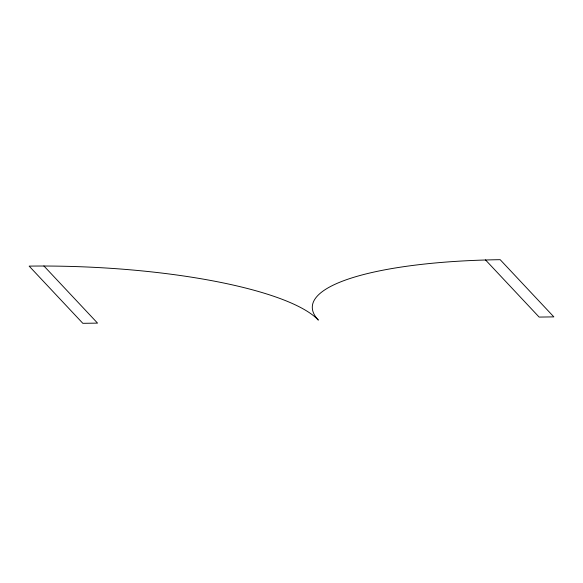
<?xml version="1.0" encoding="UTF-8"?>
<svg xmlns="http://www.w3.org/2000/svg" width="583" height="583" viewBox="0 0 583 583"><rect width="100%" height="100%" fill="white"/><g stroke="black" fill="none" stroke-linecap="round" stroke-linejoin="round"><path stroke-width="0.87" d="M485.457 259.88L539.129 317.079L553.85 316.882L500.17 259.683A241.748 56.434 2.4 0 0 318.34 320.096A241.748 56.434 2.4 0 0 29.15 266.118L82.83 323.317L97.543 323.12L43.871 265.921"/></g></svg>
